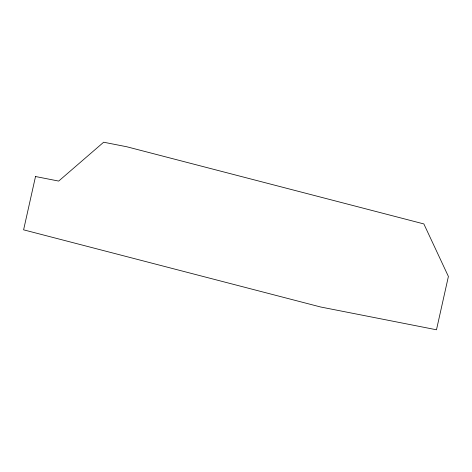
<?xml version="1.0" encoding="UTF-8"?>
<svg xmlns="http://www.w3.org/2000/svg" width="472" height="472" viewBox="0 0 472 472"><rect width="100%" height="100%" fill="white"/><g stroke="black" fill="none" stroke-linecap="round" stroke-linejoin="round"><path stroke-width="0.71" d="M35.518 176.522L23.6 229.834L320.636 306.995L436.482 329.781L448.4 276.468L423.862 223.934L126.826 146.774L103.657 142.22L58.687 181.077L35.518 176.522"/></g></svg>
